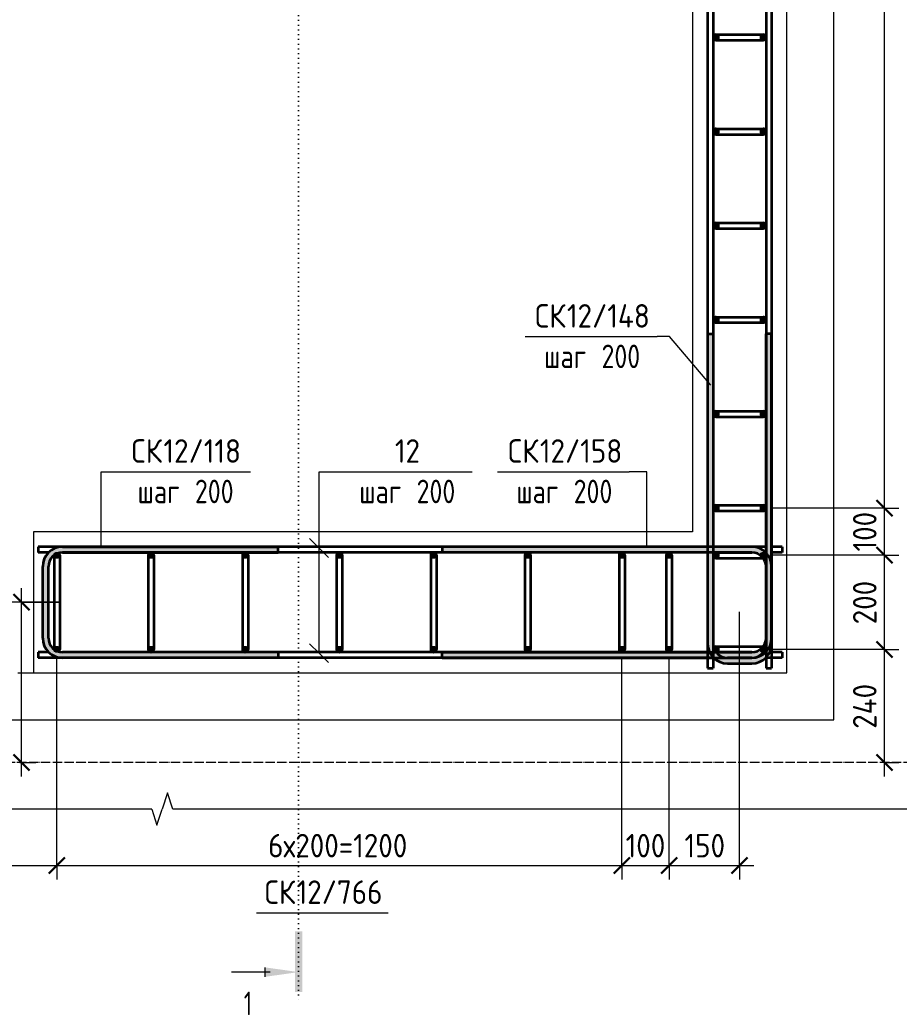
# Model space of a CAD drawing. Header units: millimetres. Extents: x -6516 to 17647, y -4389 to 6814.
# Drawn here: x 2465 to 4332, y -537 to 1577 of the extents above; entities that cross this region are included whole.
import ezdxf

# ---------------------------------------------------------------- set-up
doc = ezdxf.new("R2010")
doc.units = ezdxf.units.MM
doc.linetypes.add('02 Штрихпунктирная _20 мм_', pattern=[25, 20, -2.5, 0, -2.5])
doc.linetypes.add('04 Пунктир 10мм', pattern=[10, 0, -10])
for name, color, linetype, lineweight in [('AA_Dim', 7, 'Continuous', 9), ('AA_Dim-20', 7, 'Continuous', 9), ('AA_Oformlenie', 7, 'Continuous', 9), ('AA_Razrez', 7, 'Continuous', 9), ('AA_Vinoska', 7, 'Continuous', 9), ('AF_Perekritie_Грунт', 253, 'Continuous', 20), ('AF_Stena_Опалубка', 253, 'Continuous', 20), ('KR_Armatura', 7, 'Continuous', 20), ('KR_Armatura_Tonkie', 7, 'Continuous', 20), ('KR_Fundament', 7, 'Continuous', 20), ('Оси', 7, 'Continuous', 9)]:
    doc.layers.add(name, color=color, linetype=linetype, lineweight=lineweight)
doc.styles.add('ISOCPEUR_1', font='isocpeur.TTF', dxfattribs={"width": 0.9, "height": 50})
doc.styles.add('ISOCPEUR_3', font='isocpeur.TTF', dxfattribs={"width": 0.8, "height": 50})
doc.styles.add('ISOCPEUR_4', font='isocpeur.TTF', dxfattribs={"width": 0.7, "height": 50})
doc.dimstyles.new('01_Точн_3_знака__непрозр__1', dxfattribs={"dimscale": 304.8, "dimtxt": 50.137748, "dimasz": 0.111549, "dimexe": 0.098425, "dimexo": 0.065617, "dimgap": 0.019685, "dimtad": 1, "dimdec": 3, "dimrnd": 0.001, "dimdsep": 46, "dimtxsty": 'ISOCPEUR_1', "dimblk1": 'OBLIQUE', "dimblk2": 'OBLIQUE', "dimsah": 1, "dimcen": 0.09, "dimdle": 0.098425, "dimazin": 0, "dimtfac": 1, "dimtdec": 4, "dimtix": 1, "dimtmove": 0, "dimatfit": 3, "dimfxl": 1, "dimtvp": 1, "dimtfill": 1, "dimtolj": 1, "dimtzin": 0, "dimlwd": 18, "dimlwe": 18, "dimarcsym": 2})
doc.dimstyles.new('05_Округл_1мм__прозр_', dxfattribs={"dimscale": 304.8, "dimtxt": 50.137748, "dimasz": 0.111549, "dimexe": 0.098425, "dimexo": 0.065617, "dimgap": 0.006562, "dimtad": 1, "dimdec": 0, "dimdsep": 46, "dimtxsty": 'ISOCPEUR_1', "dimblk1": 'OBLIQUE', "dimblk2": 'OBLIQUE', "dimsah": 1, "dimcen": 0.09, "dimdle": 0.098425, "dimazin": 0, "dimtfac": 1, "dimtdec": 4, "dimtix": 1, "dimtmove": 0, "dimatfit": 3, "dimfxl": 1, "dimtvp": 1, "dimtolj": 1, "dimtzin": 0, "dimlwd": 18, "dimlwe": 18, "dimarcsym": 2})

# ---------------------------------------------------------------- blocks, each defined once
blk = doc.blocks.new('011_Прямоугольник обрыва _ЭлУзла_ - 011_Прямоугольник обрыва _ЭлУзла_-3927897-КР_ФПм1_Арм_1')
at = {"layer": 'AA_Oformlenie'}
for p, q in [((901.9, -6614.9), (0, -6614.9)), ((2749.6, -6614.9), (946.4, -6614.9))]:
    blk.add_line(p, q, dxfattribs=at)
blk = doc.blocks.new('Разрез - Номер узла_ сзади-394133-КР_ФПм1_Арм_1')
at = {"layer": 'AA_Razrez'}
for points in [[(7.33, 0.4), (7.33, -0.39), (0.87, -0.39), (0.87, 0.4)], [(3.5, -3.53), (2.5, -3.53), (3, 0)]]:
    blk.add_hatch(color=256, dxfattribs=at).paths.add_polyline_path(points)
for p, q in [((3, -3), (3, -7.1)), ((2.5, -3.53), (3.5, -3.53))]:
    blk.add_line(p, q, dxfattribs=at)
blk = doc.blocks.new('DIMBLOCK57-КР_ФПм1_Арм_1')
at = {"layer": 'AA_Dim-20', "lineweight": 30}
for p, q in [((4301.5, 440), (4284.5, 457)), ((4301.5, 440), (4318.5, 423)), ((4301.5, 240), (4284.5, 257)), ((4301.5, 240), (4318.5, 223)), ((4301.5, 0), (4284.5, 17)), ((4301.5, 0), (4318.5, -17))]:
    blk.add_line(p, q, dxfattribs=at)
at = {"layer": 'AA_Dim-20', "lineweight": 18}
for p, q in [((4301.5, 440), (4063.6, 440)), ((4301.5, 440), (4331.5, 440)), ((4301.5, 240), (4063.6, 240)), ((4301.5, -30), (4301.5, 240)), ((4301.5, 240), (4331.5, 240)), ((4301.5, 0), (4297.4, 0)), ((4301.5, 0), (4331.5, 0))]:
    blk.add_line(p, q, dxfattribs=at)
at = {"layer": 'AA_Dim-20', "color": 0, "lineweight": 18, "insert": (4234.3, 71.3), "char_height": 50, "width": 116.925, "attachment_point": 1, "rotation": 90, "line_spacing_factor": 1.135194, "style": 'ISOCPEUR_1'}
blk.add_mtext('240', dxfattribs=at)
blk = doc.blocks.new('_None')
blk = doc.blocks.new('DIMBLOCK58-КР_ФПм1_Арм_1')
at = {"layer": 'AA_Dim-20', "lineweight": 30}
for p, q in [((4301.5, 540), (4284.5, 557)), ((4301.5, 540), (4318.5, 523)), ((4301.5, 440), (4284.5, 457)), ((4301.5, 440), (4318.5, 423)), ((4301.5, 240), (4284.5, 257)), ((4301.5, 240), (4318.5, 223))]:
    blk.add_line(p, q, dxfattribs=at)
at = {"layer": 'AA_Dim-20', "lineweight": 18}
for p, q in [((4301.5, 540), (4063.6, 540)), ((4301.5, 540), (4331.5, 540)), ((4301.5, 440), (4063.6, 440)), ((4301.5, 240), (4301.5, 440)), ((4301.5, 440), (4331.5, 440)), ((4301.5, 240), (4063.6, 240)), ((4301.5, 240), (4331.5, 240))]:
    blk.add_line(p, q, dxfattribs=at)
at = {"layer": 'AA_Dim-20', "color": 0, "lineweight": 18, "insert": (4234.3, 293.2), "char_height": 50, "width": 112.384, "attachment_point": 1, "rotation": 90, "line_spacing_factor": 1.135194, "style": 'ISOCPEUR_1'}
blk.add_mtext('200', dxfattribs=at)
blk = doc.blocks.new('DIMBLOCK59-КР_ФПм1_Арм_1')
at = {"layer": 'AA_Dim-20', "lineweight": 30}
for p, q in [((4301.5, 540), (4284.5, 557)), ((4301.5, 540), (4318.5, 523)), ((4301.5, 440), (4284.5, 457)), ((4301.5, 440), (4318.5, 423))]:
    blk.add_line(p, q, dxfattribs=at)
at = {"layer": 'AA_Dim-20', "lineweight": 18}
for p, q in [((4301.5, 540), (4063.6, 540)), ((4301.5, 440), (4301.5, 540)), ((4301.5, 540), (4331.5, 540)), ((4301.5, 440), (4063.6, 440)), ((4301.5, 440), (4331.5, 440))]:
    blk.add_line(p, q, dxfattribs=at)
at = {"layer": 'AA_Dim-20', "color": 0, "lineweight": 18, "insert": (4234.3, 447.9), "char_height": 50, "width": 101.032, "attachment_point": 1, "rotation": 90, "line_spacing_factor": 1.135194, "style": 'ISOCPEUR_1'}
blk.add_mtext('100', dxfattribs=at)
blk = doc.blocks.new('DIMBLOCK60-КР_ФПм1_Арм_1')
at = {"layer": 'AA_Dim-20', "lineweight": 18}
for p, q in [((4301.5, 4440), (4063.6, 4440)), ((4301.5, 4440), (4331.5, 4440)), ((4301.5, 4340), (4063.6, 4340)), ((4301.5, 540), (4301.5, 4340)), ((4301.5, 4340), (4331.5, 4340)), ((4301.5, 540), (4063.6, 540)), ((4301.5, 540), (4331.5, 540))]:
    blk.add_line(p, q, dxfattribs=at)
at = {"layer": 'AA_Dim-20', "lineweight": 30}
for p, q in [((4301.5, 4440), (4284.5, 4457)), ((4301.5, 4440), (4318.5, 4423)), ((4301.5, 4340), (4284.5, 4357)), ((4301.5, 4340), (4318.5, 4323)), ((4301.5, 540), (4284.5, 557)), ((4301.5, 540), (4318.5, 523))]:
    blk.add_line(p, q, dxfattribs=at)
at = {"layer": 'AA_Dim-20', "color": 0, "lineweight": 18, "insert": (4234.3, 2273), "char_height": 50, "width": 400.724, "attachment_point": 1, "rotation": 90, "line_spacing_factor": 1.135194, "style": 'ISOCPEUR_1'}
blk.add_mtext('19х200=3800', dxfattribs=at)
blk = doc.blocks.new('DIMBLOCK63-КР_ФПм1_Арм_1')
at = {"layer": 'AA_Dim-20', "lineweight": 18}
for p, q in [((2543.6, -219.1), (2543.6, 220)), ((2203.6, -219.1), (2543.6, -219.1)), ((2233.6, -219.1), (2233.6, -215)), ((2233.6, -219.1), (2233.6, -249.1)), ((2543.6, -219.1), (2543.6, -249.1))]:
    blk.add_line(p, q, dxfattribs=at)
at = {"layer": 'AA_Dim-20', "lineweight": 30}
for p, q in [((2233.6, -219.1), (2250.6, -202.1)), ((2543.6, -219.1), (2560.6, -202.1)), ((2233.6, -219.1), (2216.6, -236.1)), ((2543.6, -219.1), (2526.6, -236.1))]:
    blk.add_line(p, q, dxfattribs=at)
at = {"layer": 'AA_Dim-20', "color": 0, "lineweight": 18, "insert": (2346.5, -151.9), "char_height": 50, "width": 101.032, "attachment_point": 1, "line_spacing_factor": 1.135194, "style": 'ISOCPEUR_1'}
blk.add_mtext('310', dxfattribs=at)
blk = doc.blocks.new('DIMBLOCK64-КР_ФПм1_Арм_1')
at = {"layer": 'AA_Dim-20', "lineweight": 18}
for p, q in [((2543.6, -219.1), (2543.6, 220)), ((3743.6, -219.1), (3743.6, 220)), ((3843.6, -219.1), (3843.6, 220)), ((2543.6, -219.1), (3743.6, -219.1)), ((2543.6, -219.1), (2543.6, -249.1)), ((3743.6, -219.1), (3743.6, -249.1)), ((3843.6, -219.1), (3843.6, -249.1))]:
    blk.add_line(p, q, dxfattribs=at)
at = {"layer": 'AA_Dim-20', "lineweight": 30}
for p, q in [((2543.6, -219.1), (2560.6, -202.1)), ((3743.6, -219.1), (3760.6, -202.1)), ((3843.6, -219.1), (3860.6, -202.1)), ((2543.6, -219.1), (2526.6, -236.1)), ((3743.6, -219.1), (3726.6, -236.1)), ((3843.6, -219.1), (3826.6, -236.1))]:
    blk.add_line(p, q, dxfattribs=at)
at = {"layer": 'AA_Dim-20', "color": 0, "lineweight": 18, "insert": (2992.2, -151.9), "char_height": 50, "width": 363.262, "attachment_point": 1, "line_spacing_factor": 1.135194, "style": 'ISOCPEUR_1'}
blk.add_mtext('6х200=1200', dxfattribs=at)
blk = doc.blocks.new('DIMBLOCK65-КР_ФПм1_Арм_1')
at = {"layer": 'AA_Dim-20', "lineweight": 18}
for p, q in [((3993.6, -219.1), (3993.6, 320)), ((3743.6, -219.1), (3743.6, 220)), ((3843.6, -219.1), (3843.6, 220)), ((3743.6, -219.1), (3843.6, -219.1)), ((3743.6, -219.1), (3743.6, -249.1)), ((3843.6, -219.1), (3843.6, -249.1)), ((3993.6, -219.1), (3993.6, -249.1))]:
    blk.add_line(p, q, dxfattribs=at)
at = {"layer": 'AA_Dim-20', "lineweight": 30}
for p, q in [((3743.6, -219.1), (3760.6, -202.1)), ((3843.6, -219.1), (3860.6, -202.1)), ((3993.6, -219.1), (4010.6, -202.1)), ((3743.6, -219.1), (3726.6, -236.1)), ((3843.6, -219.1), (3826.6, -236.1)), ((3993.6, -219.1), (3976.6, -236.1))]:
    blk.add_line(p, q, dxfattribs=at)
at = {"layer": 'AA_Dim-20', "color": 0, "lineweight": 18, "insert": (3751.5, -151.9), "char_height": 50, "width": 101.032, "attachment_point": 1, "line_spacing_factor": 1.135194, "style": 'ISOCPEUR_1'}
blk.add_mtext('100', dxfattribs=at)
blk = doc.blocks.new('DIMBLOCK66-КР_ФПм1_Арм_1')
at = {"layer": 'AA_Dim-20', "lineweight": 18}
for p, q in [((3993.6, -219.1), (3993.6, 320)), ((3843.6, -219.1), (3843.6, 220)), ((3843.6, -219.1), (4023.6, -219.1)), ((3843.6, -219.1), (3843.6, -249.1)), ((3993.6, -219.1), (3993.6, -249.1))]:
    blk.add_line(p, q, dxfattribs=at)
at = {"layer": 'AA_Dim-20', "lineweight": 30}
for p, q in [((3843.6, -219.1), (3860.6, -202.1)), ((3993.6, -219.1), (4010.6, -202.1)), ((3843.6, -219.1), (3826.6, -236.1)), ((3993.6, -219.1), (3976.6, -236.1))]:
    blk.add_line(p, q, dxfattribs=at)
at = {"layer": 'AA_Dim-20', "color": 0, "lineweight": 18, "insert": (3876.5, -151.9), "char_height": 50, "width": 101.032, "attachment_point": 1, "line_spacing_factor": 1.135194, "style": 'ISOCPEUR_1'}
blk.add_mtext('150', dxfattribs=at)
blk = doc.blocks.new('042_М_Арматуры - Диам длина поз-2260293-КР_ФПм1_Арм_1')
at = {"layer": 'AA_Vinoska'}
blk.add_line((-7, 0), (7, 0), dxfattribs=at)
blk = doc.blocks.new('DIMBLOCK67-КР_ФПм1_Арм_1')
at = {"layer": 'AA_Dim-20', "lineweight": 18}
for p, q in [((2468.6, -30), (2468.6, 370)), ((2550.7, 340), (2438.6, 340)), ((2468.6, 340), (2550.7, 340)), ((2464.6, 0), (2498.6, 0)), ((2468.6, 0), (2464.6, 0))]:
    blk.add_line(p, q, dxfattribs=at)
at = {"layer": 'AA_Dim-20', "lineweight": 30}
for p, q in [((2468.6, 340), (2451.6, 357)), ((2468.6, 340), (2485.6, 323)), ((2468.6, 0), (2451.6, 17)), ((2468.6, 0), (2485.6, -17))]:
    blk.add_line(p, q, dxfattribs=at)
at = {"layer": 'AA_Dim-20', "color": 0, "lineweight": 18, "insert": (2397.5, 121.3), "char_height": 50, "width": 116.925, "attachment_point": 1, "rotation": 90, "line_spacing_factor": 1.135194, "style": 'ISOCPEUR_1', "bg_fill": 3, "box_fill_scale": 1.25, "bg_fill_color": 256, "bg_fill_true_color": 13158600, "bg_fill_transparency": 0}
blk.add_mtext('340', dxfattribs=at)
blk = doc.blocks.new('_Oblique')
at = {"color": 0, "linetype": 'ByBlock', "lineweight": -2}
blk.add_line((-0.5, -0.5), (0.5, 0.5), dxfattribs=at)
blk = doc.blocks.new('042_М_Арматуры - Диам длина поз _ Шаг-2260295-КР_ФПм1_Арм_1')
at = {"layer": 'AA_Vinoska'}
blk.add_line((-7, 0), (7, 0), dxfattribs=at)
blk = doc.blocks.new('042_М_Арматуры - Диам длина поз _ Шаг _засечки_-3174167-КР_ФПм1_Арм_1')
at = {"layer": 'AA_Vinoska'}
blk.add_line((-7, 0), (7, 0), dxfattribs=at)

msp = doc.modelspace()

# ---------------------------------------------------------------- hatches: boundary and pattern name
at = {"layer": 'KR_Armatura'}
h = msp.add_hatch(color=256, dxfattribs=at)
edge = h.paths.add_edge_path()
edge.add_arc((3943.5742, 1540), 6, 0, 360)
for points in [[(3943.5742, 1534), (3948.7703, 1537), (3948.7703, 1543), (3943.5742, 1546), (3938.378, 1543), (3938.378, 1537)], [(4043.5742, 1534), (4048.7703, 1537), (4048.7703, 1543), (4043.5742, 1546), (4038.378, 1543), (4038.378, 1537)], [(3943.5742, 1334), (3948.7703, 1337), (3948.7703, 1343), (3943.5742, 1346), (3938.378, 1343), (3938.378, 1337)], [(4043.5742, 1334), (4048.7703, 1337), (4048.7703, 1343), (4043.5742, 1346), (4038.378, 1343), (4038.378, 1337)], [(3943.5742, 1134), (3948.7703, 1137), (3948.7703, 1143), (3943.5742, 1146), (3938.378, 1143), (3938.378, 1137)], [(4043.5742, 1134), (4048.7703, 1137), (4048.7703, 1143), (4043.5742, 1146), (4038.378, 1143), (4038.378, 1137)], [(3943.5742, 934), (3948.7703, 937), (3948.7703, 943), (3943.5742, 946), (3938.378, 943), (3938.378, 937)], [(4043.5742, 934), (4048.7703, 937), (4048.7703, 943), (4043.5742, 946), (4038.378, 943), (4038.378, 937)], [(3943.5742, 734), (3948.7703, 737), (3948.7703, 743), (3943.5742, 746), (3938.378, 743), (3938.378, 737)], [(4043.5742, 734), (4048.7703, 737), (4048.7703, 743), (4043.5742, 746), (4038.378, 743), (4038.378, 737)], [(3943.5742, 534), (3948.7703, 537), (3948.7703, 543), (3943.5742, 546), (3938.378, 543), (3938.378, 537)], [(4043.5742, 534), (4048.7703, 537), (4048.7703, 543), (4043.5742, 546), (4038.378, 543), (4038.378, 537)], [(2540.5742, 434.8038), (2546.5742, 434.8038), (2549.5742, 440), (2546.5742, 445.1962), (2540.5742, 445.1962), (2537.5742, 440)], [(2740.5742, 434.8038), (2746.5742, 434.8038), (2749.5742, 440), (2746.5742, 445.1962), (2740.5742, 445.1962), (2737.5742, 440)], [(2940.5742, 434.8038), (2946.5742, 434.8038), (2949.5742, 440), (2946.5742, 445.1962), (2940.5742, 445.1962), (2937.5742, 440)], [(3140.5742, 434.8038), (3146.5742, 434.8038), (3149.5742, 440), (3146.5742, 445.1962), (3140.5742, 445.1962), (3137.5742, 440)], [(3340.5742, 434.8038), (3346.5742, 434.8038), (3349.5742, 440), (3346.5742, 445.1962), (3340.5742, 445.1962), (3337.5742, 440)], [(3540.5742, 434.8038), (3546.5742, 434.8038), (3549.5742, 440), (3546.5742, 445.1962), (3540.5742, 445.1962), (3537.5742, 440)], [(3740.5742, 434.8038), (3746.5742, 434.8038), (3749.5742, 440), (3746.5742, 445.1962), (3740.5742, 445.1962), (3737.5742, 440)], [(3840.5742, 434.8038), (3846.5742, 434.8038), (3849.5742, 440), (3846.5742, 445.1962), (3840.5742, 445.1962), (3837.5742, 440)], [(3943.5742, 434), (3948.7703, 437), (3948.7703, 443), (3943.5742, 446), (3938.378, 443), (3938.378, 437)], [(4043.5742, 434), (4048.7703, 437), (4048.7703, 443), (4043.5742, 446), (4038.378, 443), (4038.378, 437)], [(2540.5742, 234.8038), (2546.5742, 234.8038), (2549.5742, 240), (2546.5742, 245.1962), (2540.5742, 245.1962), (2537.5742, 240)], [(2740.5742, 234.8038), (2746.5742, 234.8038), (2749.5742, 240), (2746.5742, 245.1962), (2740.5742, 245.1962), (2737.5742, 240)], [(2940.5742, 234.8038), (2946.5742, 234.8038), (2949.5742, 240), (2946.5742, 245.1962), (2940.5742, 245.1962), (2937.5742, 240)], [(3140.5742, 234.8038), (3146.5742, 234.8038), (3149.5742, 240), (3146.5742, 245.1962), (3140.5742, 245.1962), (3137.5742, 240)], [(3340.5742, 234.8038), (3346.5742, 234.8038), (3349.5742, 240), (3346.5742, 245.1962), (3340.5742, 245.1962), (3337.5742, 240)], [(3540.5742, 234.8038), (3546.5742, 234.8038), (3549.5742, 240), (3546.5742, 245.1962), (3540.5742, 245.1962), (3537.5742, 240)], [(3740.5742, 234.8038), (3746.5742, 234.8038), (3749.5742, 240), (3746.5742, 245.1962), (3740.5742, 245.1962), (3737.5742, 240)], [(3844.9191, 234.8038), (3846.5742, 234.8038), (3849.5742, 240), (3846.5742, 245.1962), (3840.5742, 245.1962), (3837.5742, 240), (3840.5742, 234.8038)], [(3943.5742, 234), (3948.7703, 237), (3948.7703, 243), (3943.5742, 246), (3938.378, 243), (3938.378, 237)], [(4043.5742, 234), (4048.7703, 237), (4048.7703, 243), (4043.5742, 246), (4038.378, 243), (4038.378, 237)]]:
    msp.add_hatch(color=256, dxfattribs=at).paths.add_polyline_path(points)
h = msp.add_hatch(color=256, dxfattribs=at)
edge = h.paths.add_edge_path()
edge.add_arc((4043.5742, 1540), 6, 0, 360)
h = msp.add_hatch(color=256, dxfattribs=at)
edge = h.paths.add_edge_path()
edge.add_arc((3943.5742, 1340), 6, 0, 360)
h = msp.add_hatch(color=256, dxfattribs=at)
edge = h.paths.add_edge_path()
edge.add_arc((4043.5742, 1340), 6, 0, 360)
h = msp.add_hatch(color=256, dxfattribs=at)
edge = h.paths.add_edge_path()
edge.add_arc((3943.5742, 1140), 6, 0, 360)
h = msp.add_hatch(color=256, dxfattribs=at)
edge = h.paths.add_edge_path()
edge.add_arc((4043.5742, 1140), 6, 0, 360)
h = msp.add_hatch(color=256, dxfattribs=at)
edge = h.paths.add_edge_path()
edge.add_arc((3943.5742, 940), 6, 0, 360)
h = msp.add_hatch(color=256, dxfattribs=at)
edge = h.paths.add_edge_path()
edge.add_arc((4043.5742, 940), 6, 0, 360)
h = msp.add_hatch(color=256, dxfattribs=at)
edge = h.paths.add_edge_path()
edge.add_arc((3943.5742, 740), 6, 0, 360)
h = msp.add_hatch(color=256, dxfattribs=at)
edge = h.paths.add_edge_path()
edge.add_arc((4043.5742, 740), 6, 0, 360)
h = msp.add_hatch(color=256, dxfattribs=at)
edge = h.paths.add_edge_path()
edge.add_arc((3943.5742, 540), 6, 0, 360)
h = msp.add_hatch(color=256, dxfattribs=at)
edge = h.paths.add_edge_path()
edge.add_arc((4043.5742, 540), 6, 0, 360)
h = msp.add_hatch(color=256, dxfattribs=at)
edge = h.paths.add_edge_path()
edge.add_arc((2543.5742, 440), 6, 0, 360)
h = msp.add_hatch(color=256, dxfattribs=at)
edge = h.paths.add_edge_path()
edge.add_arc((2743.5742, 440), 6, 0, 360)
h = msp.add_hatch(color=256, dxfattribs=at)
edge = h.paths.add_edge_path()
edge.add_arc((2943.5742, 440), 6, 0, 360)
h = msp.add_hatch(color=256, dxfattribs=at)
edge = h.paths.add_edge_path()
edge.add_arc((3143.5742, 440), 6, 0, 360)
h = msp.add_hatch(color=256, dxfattribs=at)
edge = h.paths.add_edge_path()
edge.add_arc((3343.5742, 440), 6, 0, 360)
h = msp.add_hatch(color=256, dxfattribs=at)
edge = h.paths.add_edge_path()
edge.add_arc((3543.5742, 440), 6, 0, 360)
h = msp.add_hatch(color=256, dxfattribs=at)
edge = h.paths.add_edge_path()
edge.add_arc((3743.5742, 440), 6, 0, 360)
h = msp.add_hatch(color=256, dxfattribs=at)
edge = h.paths.add_edge_path()
edge.add_arc((3843.5742, 440), 6, 0, 360)
h = msp.add_hatch(color=256, dxfattribs=at)
edge = h.paths.add_edge_path()
edge.add_arc((3943.5742, 440), 6, 0, 360)
h = msp.add_hatch(color=256, dxfattribs=at)
edge = h.paths.add_edge_path()
edge.add_arc((4043.5742, 440), 6, 0, 360)
h = msp.add_hatch(color=256, dxfattribs=at)
edge = h.paths.add_edge_path()
edge.add_arc((2543.5742, 240), 6, 0, 360)
h = msp.add_hatch(color=256, dxfattribs=at)
edge = h.paths.add_edge_path()
edge.add_arc((2743.5742, 240), 6, 0, 360)
h = msp.add_hatch(color=256, dxfattribs=at)
edge = h.paths.add_edge_path()
edge.add_arc((2943.5742, 240), 6, 0, 360)
h = msp.add_hatch(color=256, dxfattribs=at)
edge = h.paths.add_edge_path()
edge.add_arc((3143.5742, 240), 6, 0, 360)
h = msp.add_hatch(color=256, dxfattribs=at)
edge = h.paths.add_edge_path()
edge.add_arc((3343.5742, 240), 6, 0, 360)
h = msp.add_hatch(color=256, dxfattribs=at)
edge = h.paths.add_edge_path()
edge.add_arc((3543.5742, 240), 6, 0, 360)
h = msp.add_hatch(color=256, dxfattribs=at)
edge = h.paths.add_edge_path()
edge.add_arc((3743.5742, 240), 6, 0, 360)
h = msp.add_hatch(color=256, dxfattribs=at)
edge = h.paths.add_edge_path()
edge.add_arc((3843.5742, 240), 6, 0, 360)
h = msp.add_hatch(color=256, dxfattribs=at)
edge = h.paths.add_edge_path()
edge.add_arc((3943.5742, 240), 6, 0, 360)
h = msp.add_hatch(color=256, dxfattribs=at)
edge = h.paths.add_edge_path()
edge.add_arc((4043.5742, 240), 6, 0, 360)
at = {"layer": 'KR_Armatura_Tonkie'}
for color, points in [(256, [(3937.5742, 252), (3937.5742, 910), (3925.5742, 910), (3925.5742, 252)]), (250, [(4049.5742, 252), (4061.5742, 252), (4061.5742, 910), (4049.5742, 910), (4049.5742, 329.9349)]), (250, [(2513.5742, 416), (2525.5742, 416), (2526.5964, 423.7646), (2529.5934, 431), (2534.3609, 437.2132), (2540.5742, 441.9808), (2547.8096, 444.9778), (2555.5742, 446), (2555.5742, 458), (2544.7038, 456.5689), (2534.5742, 452.3731), (2525.8757, 445.6985), (2519.2011, 437), (2515.0053, 426.8704)]), (250, [(3013.5742, 446), (3013.5742, 458), (2555.5742, 458), (2555.5742, 446), (2950.2253, 446)]), (250, [(3361.5742, 446), (4019.5742, 446), (4019.5742, 458), (3361.5742, 458)]), (250, [(4049.5742, 416), (4061.5742, 416), (4060.143, 426.8704), (4055.9472, 437), (4049.2726, 445.6985), (4040.5742, 452.3731), (4030.4446, 456.5689), (4019.5742, 458), (4019.5742, 446), (4027.3387, 444.9778), (4034.5742, 441.9808), (4040.7874, 437.2132), (4045.5549, 431), (4048.5519, 423.7646)]), (250, [(2525.5742, 264), (2525.5742, 416), (2513.5742, 416), (2513.5742, 264)]), (250, [(4061.5742, 264), (4061.5742, 416), (4049.5742, 416), (4049.5742, 264)]), (250, [(2555.5742, 222), (2555.5742, 234), (2547.8096, 235.0222), (2540.5742, 238.0192), (2534.3609, 242.7868), (2529.5934, 249), (2526.5964, 256.2354), (2525.5742, 264), (2513.5742, 264), (2515.0053, 253.1296), (2519.2011, 243), (2525.8757, 234.3015), (2534.5742, 227.6269), (2544.7038, 223.4311)]), (250, [(4019.5742, 222), (4030.4446, 223.4311), (4040.5742, 227.6269), (4049.2726, 234.3015), (4055.9472, 243), (4060.143, 253.1296), (4061.5742, 264), (4049.5742, 264), (4048.5519, 256.2354), (4045.5549, 249), (4040.7874, 242.7868), (4034.5742, 238.0192), (4027.3387, 235.0222), (4019.5742, 234)]), (256, [(3013.5742, 222), (3013.5742, 234), (2555.5742, 234), (2555.5742, 222), (2950.2253, 222)]), (256, [(3361.5742, 222), (4019.5742, 222), (4019.5742, 234), (3361.5742, 234)]), (250, [(3967.5742, 210), (3967.5742, 222), (3959.8096, 223.0222), (3952.5742, 226.0192), (3946.3609, 230.7868), (3941.5934, 237), (3938.5964, 244.2354), (3937.5742, 252), (3925.5742, 252), (3927.0053, 241.1296), (3931.2011, 231), (3937.8757, 222.3015), (3946.5742, 215.6269), (3956.7038, 211.4311)]), (250, [(4019.5742, 210), (4030.4446, 211.4311), (4040.5742, 215.6269), (4049.2726, 222.3015), (4055.9472, 231), (4060.143, 241.1296), (4061.5742, 252), (4049.5742, 252), (4048.5519, 244.2354), (4045.5549, 237), (4040.7874, 230.7868), (4034.5742, 226.0192), (4027.3387, 223.0222), (4019.5742, 222), (4019.5742, 216.6901)]), (250, [(3972.7325, 210), (4019.5742, 210), (4019.5742, 222), (3967.5742, 222), (3967.5742, 210)])]:
    msp.add_hatch(color=color, dxfattribs=at).paths.add_polyline_path(points)

# ---------------------------------------------------------------- linework, layer by layer
at = {"layer": 'AA_Razrez', "linetype": '04 Пунктир 10мм'}
msp.add_line((3056.7289, 6787.9496), (3056.7289, -505.5301), dxfattribs=at)
at = {"layer": 'AA_Vinoska'}
for p, q in [((3844.6809, 904.3898), (3818.3943, 904.3898)), ((3932.303, 801.4339), (3844.6809, 904.3898)), ((2637.6863, 617.4274), (2674.9257, 617.4274)), ((2637.6863, 455.3265), (2637.6863, 617.4274)), ((3100.319, 617.4274), (3145.6737, 617.4274)), ((3100.319, 231.7903), (3100.319, 617.4274)), ((3100.3293, 617.4274), (3145.6737, 617.4274)), ((3100.3293, 455.3265), (3100.3293, 617.4274)), ((3796.4887, 617.4274), (3759.2493, 617.4274)), ((3796.4887, 459.7076), (3796.4887, 617.4274)), ((3100.3293, 455.3265), (3080.3293, 475.3265)), ((3100.3293, 455.3265), (3120.3293, 435.3265)), ((3100.319, 231.7903), (3080.319, 251.7903)), ((3100.319, 231.7903), (3120.319, 211.7903)), ((2778.3207, -64.4655), (2767.0589, -99.1255)), ((2789.5824, -99.1255), (2778.3207, -64.4655)), ((2745.0589, -99.1255), (2756.0589, -133.7665)), ((2756.0589, -133.7665), (2767.0589, -99.1255))]:
    msp.add_line(p, q, dxfattribs=at)
at = {"layer": 'AF_Perekritie_Грунт'}
for p, q in [((4193.5742, 90), (4193.5742, 4390)), ((2353.5742, 90), (4193.5742, 90))]:
    msp.add_line(p, q, dxfattribs=at)
at = {"layer": 'AF_Stena_Опалубка'}
for p, q in [((4093.5742, 190), (4093.5742, 4490)), ((3893.5742, 4074.1606), (3893.5742, 490)), ((3893.5742, 490), (2493.5742, 490)), ((2493.5742, 490), (2493.5742, 190)), ((2493.5742, 190), (3893.5742, 190)), ((3893.5742, 190), (4093.5742, 190))]:
    msp.add_line(p, q, dxfattribs=at)
at = {"layer": 'KR_Armatura'}
for p, q in [((3943.5742, 1546), (3938.378, 1543)), ((3948.7703, 1543), (3943.5742, 1546)), ((4043.5742, 1546), (4038.378, 1543)), ((4048.7703, 1543), (4043.5742, 1546)), ((3938.378, 1543), (3938.378, 1537)), ((3938.378, 1537), (3943.5742, 1534)), ((3943.5742, 1534), (3948.7703, 1537)), ((3948.7703, 1537), (3948.7703, 1543)), ((4038.378, 1543), (4038.378, 1537)), ((4038.378, 1537), (4043.5742, 1534)), ((4043.5742, 1534), (4048.7703, 1537)), ((4048.7703, 1537), (4048.7703, 1543)), ((3943.5742, 1346), (3938.378, 1343)), ((3938.378, 1343), (3938.378, 1337)), ((3938.378, 1337), (3943.5742, 1334)), ((3948.7703, 1343), (3943.5742, 1346)), ((3943.5742, 1334), (3948.7703, 1337)), ((3948.7703, 1337), (3948.7703, 1343)), ((4043.5742, 1346), (4038.378, 1343)), ((4038.378, 1343), (4038.378, 1337)), ((4038.378, 1337), (4043.5742, 1334)), ((4048.7703, 1343), (4043.5742, 1346)), ((4043.5742, 1334), (4048.7703, 1337)), ((4048.7703, 1337), (4048.7703, 1343)), ((3943.5742, 1146), (3938.378, 1143)), ((3938.378, 1143), (3938.378, 1137)), ((3948.7703, 1143), (3943.5742, 1146)), ((3948.7703, 1137), (3948.7703, 1143)), ((4043.5742, 1146), (4038.378, 1143)), ((4038.378, 1143), (4038.378, 1137)), ((4048.7703, 1143), (4043.5742, 1146)), ((4048.7703, 1137), (4048.7703, 1143)), ((3938.378, 1137), (3943.5742, 1134)), ((3943.5742, 1134), (3948.7703, 1137)), ((4038.378, 1137), (4043.5742, 1134)), ((4043.5742, 1134), (4048.7703, 1137)), ((3943.5742, 946), (3938.378, 943)), ((3938.378, 943), (3938.378, 937)), ((3938.378, 937), (3943.5742, 934)), ((3948.7703, 943), (3943.5742, 946)), ((3943.5742, 934), (3948.7703, 937)), ((3948.7703, 937), (3948.7703, 943)), ((4043.5742, 946), (4038.378, 943)), ((4038.378, 943), (4038.378, 937)), ((4038.378, 937), (4043.5742, 934)), ((4048.7703, 943), (4043.5742, 946)), ((4043.5742, 934), (4048.7703, 937)), ((4048.7703, 937), (4048.7703, 943)), ((3943.5742, 746), (3938.378, 743)), ((3938.378, 743), (3938.378, 737)), ((3948.7703, 743), (3943.5742, 746)), ((3948.7703, 737), (3948.7703, 743)), ((4043.5742, 746), (4038.378, 743)), ((4038.378, 743), (4038.378, 737)), ((4048.7703, 743), (4043.5742, 746)), ((4048.7703, 737), (4048.7703, 743)), ((3938.378, 737), (3943.5742, 734)), ((3943.5742, 734), (3948.7703, 737)), ((4038.378, 737), (4043.5742, 734)), ((4043.5742, 734), (4048.7703, 737)), ((3943.5742, 546), (3938.378, 543)), ((3938.378, 543), (3938.378, 537)), ((3938.378, 537), (3943.5742, 534)), ((3948.7703, 543), (3943.5742, 546)), ((3943.5742, 534), (3948.7703, 537)), ((3948.7703, 537), (3948.7703, 543)), ((4043.5742, 546), (4038.378, 543)), ((4038.378, 543), (4038.378, 537)), ((4038.378, 537), (4043.5742, 534)), ((4048.7703, 543), (4043.5742, 546)), ((4043.5742, 534), (4048.7703, 537)), ((4048.7703, 537), (4048.7703, 543)), ((2540.5742, 445.1962), (2537.5742, 440)), ((2546.5742, 445.1962), (2540.5742, 445.1962)), ((2549.5742, 440), (2546.5742, 445.1962)), ((2740.5742, 445.1962), (2737.5742, 440)), ((2746.5742, 445.1962), (2740.5742, 445.1962)), ((2749.5742, 440), (2746.5742, 445.1962)), ((2940.5742, 445.1962), (2937.5742, 440)), ((2946.5742, 445.1962), (2940.5742, 445.1962)), ((2949.5742, 440), (2946.5742, 445.1962)), ((3140.5742, 445.1962), (3137.5742, 440)), ((3146.5742, 445.1962), (3140.5742, 445.1962)), ((3149.5742, 440), (3146.5742, 445.1962)), ((3340.5742, 445.1962), (3337.5742, 440)), ((3346.5742, 445.1962), (3340.5742, 445.1962)), ((3349.5742, 440), (3346.5742, 445.1962)), ((3540.5742, 445.1962), (3537.5742, 440)), ((3546.5742, 445.1962), (3540.5742, 445.1962)), ((3549.5742, 440), (3546.5742, 445.1962)), ((3740.5742, 445.1962), (3737.5742, 440)), ((3746.5742, 445.1962), (3740.5742, 445.1962)), ((3749.5742, 440), (3746.5742, 445.1962)), ((3840.5742, 445.1962), (3837.5742, 440)), ((3846.5742, 445.1962), (3840.5742, 445.1962)), ((3849.5742, 440), (3846.5742, 445.1962)), ((3943.5742, 446), (3938.378, 443)), ((3948.7703, 443), (3943.5742, 446)), ((4043.5742, 446), (4038.378, 443)), ((4048.7703, 443), (4043.5742, 446)), ((2537.5742, 440), (2540.5742, 434.8038)), ((2540.5742, 434.8038), (2546.5742, 434.8038)), ((2546.5742, 434.8038), (2549.5742, 440)), ((2737.5742, 440), (2740.5742, 434.8038)), ((2740.5742, 434.8038), (2746.5742, 434.8038)), ((2746.5742, 434.8038), (2749.5742, 440)), ((2937.5742, 440), (2940.5742, 434.8038)), ((2940.5742, 434.8038), (2946.5742, 434.8038)), ((2946.5742, 434.8038), (2949.5742, 440)), ((3137.5742, 440), (3140.5742, 434.8038)), ((3140.5742, 434.8038), (3146.5742, 434.8038)), ((3146.5742, 434.8038), (3149.5742, 440)), ((3337.5742, 440), (3340.5742, 434.8038)), ((3340.5742, 434.8038), (3346.5742, 434.8038)), ((3346.5742, 434.8038), (3349.5742, 440)), ((3537.5742, 440), (3540.5742, 434.8038)), ((3540.5742, 434.8038), (3546.5742, 434.8038)), ((3546.5742, 434.8038), (3549.5742, 440)), ((3737.5742, 440), (3740.5742, 434.8038)), ((3740.5742, 434.8038), (3746.5742, 434.8038)), ((3746.5742, 434.8038), (3749.5742, 440)), ((3837.5742, 440), (3840.5742, 434.8038)), ((3840.5742, 434.8038), (3846.5742, 434.8038)), ((3846.5742, 434.8038), (3849.5742, 440)), ((3938.378, 443), (3938.378, 437)), ((3938.378, 437), (3943.5742, 434)), ((3943.5742, 434), (3948.7703, 437)), ((3948.7703, 437), (3948.7703, 443)), ((4038.378, 443), (4038.378, 437)), ((4038.378, 437), (4043.5742, 434)), ((4043.5742, 434), (4048.7703, 437)), ((4048.7703, 437), (4048.7703, 443)), ((2540.5742, 245.1962), (2537.5742, 240)), ((2537.5742, 240), (2540.5742, 234.8038)), ((2546.5742, 245.1962), (2540.5742, 245.1962)), ((2540.5742, 234.8038), (2546.5742, 234.8038)), ((2549.5742, 240), (2546.5742, 245.1962)), ((2546.5742, 234.8038), (2549.5742, 240)), ((2740.5742, 245.1962), (2737.5742, 240)), ((2737.5742, 240), (2740.5742, 234.8038)), ((2746.5742, 245.1962), (2740.5742, 245.1962)), ((2740.5742, 234.8038), (2746.5742, 234.8038)), ((2749.5742, 240), (2746.5742, 245.1962)), ((2746.5742, 234.8038), (2749.5742, 240)), ((2940.5742, 245.1962), (2937.5742, 240)), ((2937.5742, 240), (2940.5742, 234.8038)), ((2946.5742, 245.1962), (2940.5742, 245.1962)), ((2940.5742, 234.8038), (2946.5742, 234.8038)), ((2949.5742, 240), (2946.5742, 245.1962)), ((2946.5742, 234.8038), (2949.5742, 240)), ((3140.5742, 245.1962), (3137.5742, 240)), ((3137.5742, 240), (3140.5742, 234.8038)), ((3146.5742, 245.1962), (3140.5742, 245.1962)), ((3140.5742, 234.8038), (3146.5742, 234.8038)), ((3149.5742, 240), (3146.5742, 245.1962)), ((3146.5742, 234.8038), (3149.5742, 240)), ((3340.5742, 245.1962), (3337.5742, 240)), ((3337.5742, 240), (3340.5742, 234.8038)), ((3346.5742, 245.1962), (3340.5742, 245.1962)), ((3340.5742, 234.8038), (3346.5742, 234.8038)), ((3349.5742, 240), (3346.5742, 245.1962)), ((3346.5742, 234.8038), (3349.5742, 240)), ((3540.5742, 245.1962), (3537.5742, 240)), ((3537.5742, 240), (3540.5742, 234.8038)), ((3546.5742, 245.1962), (3540.5742, 245.1962)), ((3540.5742, 234.8038), (3546.5742, 234.8038)), ((3549.5742, 240), (3546.5742, 245.1962)), ((3546.5742, 234.8038), (3549.5742, 240)), ((3740.5742, 245.1962), (3737.5742, 240)), ((3737.5742, 240), (3740.5742, 234.8038)), ((3746.5742, 245.1962), (3740.5742, 245.1962)), ((3740.5742, 234.8038), (3746.5742, 234.8038)), ((3749.5742, 240), (3746.5742, 245.1962)), ((3746.5742, 234.8038), (3749.5742, 240)), ((3840.5742, 245.1962), (3837.5742, 240)), ((3837.5742, 240), (3840.5742, 234.8038)), ((3846.5742, 245.1962), (3840.5742, 245.1962)), ((3840.5742, 234.8038), (3844.9191, 234.8038)), ((3844.9191, 234.8038), (3846.5742, 234.8038)), ((3849.5742, 240), (3846.5742, 245.1962)), ((3846.5742, 234.8038), (3849.5742, 240)), ((3943.5742, 246), (3938.378, 243)), ((3938.378, 243), (3938.378, 237)), ((3938.378, 237), (3943.5742, 234)), ((3948.7703, 243), (3943.5742, 246)), ((3943.5742, 234), (3948.7703, 237)), ((3948.7703, 237), (3948.7703, 243)), ((4043.5742, 246), (4038.378, 243)), ((4038.378, 243), (4038.378, 237)), ((4038.378, 237), (4043.5742, 234)), ((4048.7703, 243), (4043.5742, 246)), ((4043.5742, 234), (4048.7703, 237)), ((4048.7703, 237), (4048.7703, 243))]:
    msp.add_line(p, q, dxfattribs=at)
for centre in [(3943.5742, 1540), (4043.5742, 1540), (3943.5742, 1340), (4043.5742, 1340), (3943.5742, 1140), (4043.5742, 1140), (3943.5742, 940), (4043.5742, 940), (3943.5742, 740), (4043.5742, 740), (3943.5742, 540), (4043.5742, 540), (2543.5742, 440), (2743.5742, 440), (2943.5742, 440), (3143.5742, 440), (3343.5742, 440), (3543.5742, 440), (3743.5742, 440), (3843.5742, 440), (3943.5742, 440), (4043.5742, 440), (2543.5742, 240), (2743.5742, 240), (2943.5742, 240), (3143.5742, 240), (3343.5742, 240), (3543.5742, 240), (3743.5742, 240), (3843.5742, 240), (3943.5742, 240), (4043.5742, 240)]:
    msp.add_circle(centre, 6, dxfattribs=at)
at = {"layer": 'KR_Armatura_Tonkie', "lineweight": 35}
for p, q in [((3925.5742, 4680), (3925.5742, 200)), ((3937.5742, 4680), (3937.5742, 200)), ((4049.5742, 4680), (4049.5742, 200)), ((4061.5742, 4680), (4061.5742, 200)), ((3943.5742, 1546), (3979.5742, 1546)), ((3979.5742, 1546), (4007.5742, 1546)), ((4007.5742, 1546), (4043.5742, 1546)), ((3943.5742, 1534), (3979.5742, 1534)), ((3979.5742, 1534), (4007.5742, 1534)), ((4007.5742, 1534), (4043.5742, 1534)), ((3943.5742, 1346), (3979.5742, 1346)), ((3943.5742, 1334), (3979.5742, 1334)), ((3979.5742, 1346), (4007.5742, 1346)), ((3979.5742, 1334), (4007.5742, 1334)), ((4007.5742, 1346), (4043.5742, 1346)), ((4007.5742, 1334), (4043.5742, 1334)), ((3943.5742, 1146), (3979.5742, 1146)), ((3979.5742, 1146), (4007.5742, 1146)), ((4007.5742, 1146), (4043.5742, 1146)), ((3943.5742, 1134), (3979.5742, 1134)), ((3979.5742, 1134), (4007.5742, 1134)), ((4007.5742, 1134), (4043.5742, 1134)), ((3943.5742, 946), (3979.5742, 946)), ((3943.5742, 934), (3979.5742, 934)), ((3979.5742, 946), (4007.5742, 946)), ((3979.5742, 934), (4007.5742, 934)), ((4007.5742, 946), (4043.5742, 946)), ((4007.5742, 934), (4043.5742, 934)), ((3925.5742, 910), (3925.5742, 252)), ((3925.5742, 910), (3937.5742, 910)), ((3937.5742, 910), (3937.5742, 252)), ((4061.5742, 910), (4049.5742, 910)), ((4049.5742, 252), (4049.5742, 910)), ((4061.5742, 252), (4061.5742, 910)), ((3943.5742, 746), (3979.5742, 746)), ((3979.5742, 746), (4007.5742, 746)), ((4007.5742, 746), (4043.5742, 746)), ((3943.5742, 734), (3979.5742, 734)), ((3979.5742, 734), (4007.5742, 734)), ((4007.5742, 734), (4043.5742, 734)), ((3943.5742, 546), (3979.5742, 546)), ((3943.5742, 534), (3979.5742, 534)), ((3979.5742, 546), (4007.5742, 546)), ((3979.5742, 534), (4007.5742, 534)), ((4007.5742, 546), (4043.5742, 546)), ((4007.5742, 534), (4043.5742, 534)), ((3925.5742, 458), (2503.5742, 458)), ((2503.5742, 458), (2503.5742, 446)), ((2526.2686, 446), (2503.5742, 446)), ((2555.5742, 458), (3013.5742, 458)), ((3925.5742, 446), (2555.5742, 446)), ((2555.5742, 446), (3013.5742, 446)), ((3013.5742, 446), (3013.5742, 458)), ((4019.5742, 458), (3361.5742, 458)), ((3361.5742, 458), (3361.5742, 446)), ((4019.5742, 446), (3361.5742, 446)), ((4049.5742, 458), (3937.5742, 458)), ((4019.5742, 446), (3937.5742, 446)), ((3943.5742, 446), (3979.5742, 446)), ((3979.5742, 446), (4007.5742, 446)), ((4007.5742, 446), (4019.6707, 446)), ((4049.5742, 446), (4048.8797, 446)), ((4083.5742, 458), (4061.5742, 458)), ((4083.5742, 446), (4061.5742, 446)), ((4083.5742, 458), (4083.5742, 446)), ((2537.5742, 439.9154), (2537.5742, 404)), ((2549.5742, 440), (2549.5742, 404)), ((2737.5742, 440), (2737.5742, 404)), ((2749.5742, 440), (2749.5742, 404)), ((2937.5742, 440), (2937.5742, 404)), ((2949.5742, 440), (2949.5742, 404)), ((3137.5742, 440), (3137.5742, 404)), ((3149.5742, 440), (3149.5742, 404)), ((3337.5742, 440), (3337.5742, 404)), ((3349.5742, 440), (3349.5742, 404)), ((3537.5742, 440), (3537.5742, 404)), ((3549.5742, 440), (3549.5742, 404)), ((3737.5742, 440), (3737.5742, 404)), ((3749.5742, 440), (3749.5742, 404)), ((3837.5742, 440), (3837.5742, 404)), ((3849.5742, 440), (3849.5742, 404)), ((3943.5742, 434), (3979.5742, 434)), ((3979.5742, 434), (4007.5742, 434)), ((4007.5742, 434), (4043.4896, 434)), ((2513.5742, 264), (2513.5742, 416)), ((2525.5742, 264), (2525.5742, 416)), ((2537.5742, 404), (2537.5742, 276)), ((2549.5742, 404), (2549.5742, 276)), ((2737.5742, 404), (2737.5742, 276)), ((2749.5742, 404), (2749.5742, 276)), ((2937.5742, 404), (2937.5742, 276)), ((2949.5742, 404), (2949.5742, 276)), ((3137.5742, 404), (3137.5742, 276)), ((3149.5742, 404), (3149.5742, 276)), ((3337.5742, 404), (3337.5742, 276)), ((3349.5742, 404), (3349.5742, 276)), ((3537.5742, 404), (3537.5742, 276)), ((3549.5742, 404), (3549.5742, 276)), ((3737.5742, 404), (3737.5742, 276)), ((3749.5742, 404), (3749.5742, 276)), ((3837.5742, 404), (3837.5742, 276)), ((3849.5742, 404), (3849.5742, 276)), ((4049.5742, 264), (4049.5742, 416)), ((4061.5742, 264), (4061.5742, 416)), ((2537.5742, 276), (2537.5742, 240.0846)), ((2549.5742, 276), (2549.5742, 240)), ((2737.5742, 276), (2737.5742, 240)), ((2749.5742, 276), (2749.5742, 240)), ((2937.5742, 276), (2937.5742, 240)), ((2949.5742, 276), (2949.5742, 240)), ((3137.5742, 276), (3137.5742, 240)), ((3149.5742, 276), (3149.5742, 240)), ((3337.5742, 276), (3337.5742, 240)), ((3349.5742, 276), (3349.5742, 240)), ((3537.5742, 276), (3537.5742, 240)), ((3549.5742, 276), (3549.5742, 240)), ((3737.5742, 276), (3737.5742, 240)), ((3749.5742, 276), (3749.5742, 240)), ((3837.5742, 276), (3837.5742, 240)), ((3849.5742, 276), (3849.5742, 240)), ((2526.2686, 234), (2503.5742, 234)), ((2503.5742, 234), (2503.5742, 222)), ((3925.5742, 234), (2555.5742, 234)), ((3013.5742, 234), (2555.5742, 234)), ((3013.5742, 234), (3013.5742, 222)), ((3361.5742, 234), (4019.5742, 234)), ((3361.5742, 222), (3361.5742, 234)), ((3929.9584, 234), (3925.5742, 234)), ((3943.5742, 246), (3979.5742, 246)), ((3943.6587, 234), (3979.5742, 234)), ((4019.5742, 234), (3943.8954, 234)), ((3979.5742, 246), (4007.5742, 246)), ((3979.5742, 234), (4007.5742, 234)), ((4007.5742, 246), (4043.4896, 246)), ((4007.5742, 234), (4019.6707, 234)), ((4061.5742, 234), (4057.1899, 234)), ((4083.5742, 234), (4061.5742, 234)), ((4083.5742, 234), (4083.5742, 222)), ((3925.5742, 222), (2503.5742, 222)), ((3013.5742, 222), (2555.5742, 222)), ((3361.5742, 222), (4019.5742, 222)), ((3937.5742, 222), (3925.5742, 222)), ((3938.2686, 222), (3937.5742, 222)), ((4019.5742, 222), (3967.5742, 222)), ((3967.5742, 222), (4019.5742, 222)), ((4049.5742, 222), (4048.8797, 222)), ((4061.5742, 222), (4049.5742, 222)), ((4083.5742, 222), (4061.5742, 222)), ((3925.5742, 200), (3937.5742, 200)), ((3967.5742, 210), (4019.5742, 210)), ((4049.5742, 200), (4061.5742, 200))]:
    msp.add_line(p, q, dxfattribs=at)
for centre, radius, start, end in [((3943.5742, 1540), 6, 90, 270), ((4043.5742, 1540), 6, 270, 90), ((3943.5742, 1340), 6, 90, 270), ((4043.5742, 1340), 6, 270, 90), ((3943.5742, 1140), 6, 90, 270), ((4043.5742, 1140), 6, 270, 90), ((3943.5742, 940), 6, 90, 270), ((4043.5742, 940), 6, 270, 90), ((3943.5742, 740), 6, 90, 270), ((4043.5742, 740), 6, 270, 90), ((3943.5742, 540), 6, 90, 270), ((4043.5742, 540), 6, 270, 90), ((2555.5742, 416), 42, 90, 180), ((2555.5742, 416), 30, 90, 180), ((2543.5742, 440), 6, 360, 52.5409293), ((2743.5742, 440), 6, 360, 180), ((2943.5742, 440), 6, 360, 180), ((3143.5742, 440), 6, 360, 180), ((3343.5742, 440), 6, 360, 180), ((3543.5742, 440), 6, 360, 180), ((3743.5742, 440), 6, 360, 180), ((3843.5742, 440), 6, 360, 180), ((3943.5742, 440), 6, 90, 270), ((4019.5742, 416), 42, 360, 90), ((4019.5742, 416), 30, 0, 90), ((2555.5742, 264), 42, 180, 270), ((2555.5742, 264), 30, 180, 270), ((4019.5742, 264), 30, 270, 360), ((4019.5742, 264), 42, 270, 0), ((2543.5742, 240), 6, 307.4590707, 0), ((2743.5742, 240), 6, 180, 0), ((2943.5742, 240), 6, 180, 0), ((3143.5742, 240), 6, 180, 0), ((3343.5742, 240), 6, 180, 0), ((3543.5742, 240), 6, 180, 0), ((3743.5742, 240), 6, 180, 0), ((3843.5742, 240), 6, 180, 0), ((3967.5742, 252), 42, 180, 270), ((3967.5742, 252), 30, 180, 270), ((3943.5742, 240), 6, 90, 142.5409293), ((4019.5742, 252), 30, 270, 360), ((4019.5742, 252), 42, 270, 0)]:
    msp.add_arc(centre, radius, start, end, dxfattribs=at)
at = {"layer": 'KR_Fundament'}
for p, q in [((4093.5742, 190), (4093.5742, 4490)), ((2353.5742, 190), (4093.5742, 190))]:
    msp.add_line(p, q, dxfattribs=at)
at = {"layer": 'Оси', "linetype": '02 Штрихпунктирная _20 мм_'}
msp.add_line((5692.1256, 0), (1743.3629, 0), dxfattribs=at)

# ---------------------------------------------------------------- block references
at = {"layer": 'AA_Oformlenie'}
msp.add_blockref('011_Прямоугольник обрыва _ЭлУзла_ - 011_Прямоугольник обрыва _ЭлУзла_-3927897-КР_ФПм1_Арм_1', (1843.2, 6515.7743), dxfattribs=at)
at = {"layer": 'AA_Razrez', "extrusion": (0, 0, -1), "xscale": 19.99999999999999, "yscale": 19.99999999999999, "zscale": 19.99999999999999, "rotation": 90.00000000000053}
msp.add_blockref('Разрез - Номер узла_ сзади-394133-КР_ФПм1_Арм_1', (-3056.7289, -505.5301), dxfattribs=at)
at = {"layer": 'AA_Vinoska', "xscale": 19.99999999999999, "yscale": 19.99999999999999, "zscale": 19.99999999999999}
for name, p in [('042_М_Арматуры - Диам длина поз _ Шаг-2260295-КР_ФПм1_Арм_1', (3678.3943, 904.3898)), ('042_М_Арматуры - Диам длина поз _ Шаг-2260295-КР_ФПм1_Арм_1', (2814.9257, 617.4274)), ('042_М_Арматуры - Диам длина поз _ Шаг _засечки_-3174167-КР_ФПм1_Арм_1', (3285.6737, 617.4274)), ('042_М_Арматуры - Диам длина поз _ Шаг-2260295-КР_ФПм1_Арм_1', (3619.2493, 617.4274)), ('042_М_Арматуры - Диам длина поз-2260293-КР_ФПм1_Арм_1', (3107.3022, -319.6866))]:
    msp.add_blockref(name, p, dxfattribs=at)

# ---------------------------------------------------------------- texts
at = {"layer": 'AA_Razrez', "insert": (2940.5863, -487.0348), "char_height": 50, "width": 21.324887, "attachment_point": 1, "style": 'ISOCPEUR_4'}
msp.add_mtext('\\fISOCPEUR|b0|i0|c204|p34|;\\W.7;1', dxfattribs=at)
at = {"layer": 'AA_Vinoska', "char_height": 50, "attachment_point": 1}
for s, insert, width, style in [('СК', (3558.9771, 973.3948), 82.253137, 'ISOCPEUR_1'), ('12/148', (3626.8427, 973.3948), 215.012587, 'ISOCPEUR_1'), ('шаг', (3578.4271, 887.4138), 116.7257, 'ISOCPEUR_3'), (' 200', (3674.7354, 887.4138), 133.4008, 'ISOCPEUR_3'), ('СК', (2701.9885, 686.4324), 82.253137, 'ISOCPEUR_1'), ('12/118', (2769.8541, 686.4324), 199.139175, 'ISOCPEUR_1'), ('12', (3261.4765, 686.4324), 66.379725, 'ISOCPEUR_1'), ('СК', (3501.5421, 686.4324), 82.253137, 'ISOCPEUR_1'), ('12/158', (3569.4078, 686.4324), 210.683475, 'ISOCPEUR_1'), (' 200', (2811.2668, 600.4514), 133.4008, 'ISOCPEUR_3'), (' 200', (3282.0149, 600.4514), 133.4008, 'ISOCPEUR_3'), (' 200', (3615.5905, 600.4514), 133.4008, 'ISOCPEUR_3'), ('шаг', (2714.9585, 600.4514), 116.7257, 'ISOCPEUR_3'), ('шаг', (3185.7065, 600.4514), 116.7257, 'ISOCPEUR_3'), ('шаг', (3519.2821, 600.4514), 116.7257, 'ISOCPEUR_3'), ('СК', (2984.8251, -250.6816), 82.253137, 'ISOCPEUR_1'), ('12/766', (3052.6907, -250.6816), 222.227775, 'ISOCPEUR_1')]:
    msp.add_mtext(s, dxfattribs=dict(at, insert=insert, width=width, style=style))

# ---------------------------------------------------------------- dimensions: what is measured, and where the dimension line sits
at = {"layer": 'AA_Dim', "lineweight": 18}
for base, p1, p2, text, override, picture, middle in [((4301.4646, 4340), (4043.5742, 540), (4043.5742, 4340), '19х200=3800', {"dimpost": '<>', "dimblk1": 'None', "dimblk2": 'None', "dimsah": 1, "dimfxl": 3800}, 'DIMBLOCK60-КР_ФПм1_Арм_1', (4274.4646, 2440)), ((4301.4646, 440), (4043.5742, 240), (4043.5742, 440), '200', {"dimpost": '<>', "dimblk1": 'None', "dimblk2": 'None', "dimsah": 1, "dimfxl": 200}, 'DIMBLOCK58-КР_ФПм1_Арм_1', (4274.4646, 340)), ((4301.4646, 540), (4043.5742, 440), (4043.5742, 540), '100', {"dimpost": '<>', "dimblk1": 'None', "dimblk2": 'None', "dimsah": 1, "dimfxl": 100}, 'DIMBLOCK59-КР_ФПм1_Арм_1', (4274.4646, 490)), ((4301.4646, 240), (4277.4229, 0), (4043.5742, 240), '240', {"dimpost": '<>', "dimblk1": 'None', "dimblk2": 'None', "dimsah": 1, "dimfxl": 335.089919}, 'DIMBLOCK57-КР_ФПм1_Арм_1', (4274.4646, 120))]:
    dim = msp.add_linear_dim(base=base, p1=p1, p2=p2, angle=90, text=text, dimstyle='05_Округл_1мм__прозр_', override=override, dxfattribs=at)
    dim.commit()
    dim.dimension.update_dxf_attribs({"geometry": picture, "text_midpoint": middle})
for base, p1, p2, text, override, picture, middle in [((3993.5742, -219.0616), (3843.5742, 240), (3993.5742, 340), '150', {"dimpost": '<>', "dimblk1": 'None', "dimblk2": 'None', "dimsah": 1, "dimfxl": 180.277564}, 'DIMBLOCK66-КР_ФПм1_Арм_1', (3918.5742, -192.0616)), ((3843.5742, -219.0616), (3743.5742, 240), (3843.5742, 240), '100', {"dimpost": '<>', "dimblk1": 'None', "dimblk2": 'None', "dimsah": 1, "dimfxl": 100}, 'DIMBLOCK65-КР_ФПм1_Арм_1', (3793.5742, -192.0616)), ((2543.5742, -219.0616), (2233.5742, -195.0199), (2543.5742, 240), '310', {"dimpost": '<>', "dimblk1": 'None', "dimblk2": 'None', "dimsah": 1, "dimfxl": 534.174452}, 'DIMBLOCK63-КР_ФПм1_Арм_1', (2388.5742, -192.0616)), ((3743.5742, -219.0616), (2543.5742, 240), (3743.5742, 240), '6х200=1200', {"dimpost": '<>', "dimblk1": 'None', "dimblk2": 'None', "dimsah": 1, "dimfxl": 1200}, 'DIMBLOCK64-КР_ФПм1_Арм_1', (3143.5742, -192.0616))]:
    dim = msp.add_linear_dim(base=base, p1=p1, p2=p2, text=text, dimstyle='05_Округл_1мм__прозр_', override=override, dxfattribs=at)
    dim.commit()
    dim.dimension.update_dxf_attribs({"geometry": picture, "text_midpoint": middle})

# ---------------------------------------------------------------- next in the draw order: dimensions: what is measured, and where the dimension line sits
dim = msp.add_linear_dim(base=(2468.6079, 340), p1=(2444.5663, 0), p2=(2570.7473, 340), angle=90, dimstyle='01_Точн_3_знака__непрозр__1', override={"dimpost": '<>', "dimfxl": 362.659148}, dxfattribs=at)
dim.commit()
dim.dimension.update_dxf_attribs({"geometry": 'DIMBLOCK67-КР_ФПм1_Арм_1', "text_midpoint": (2437.6079, 170)})

doc.saveas('drawing.dxf')
